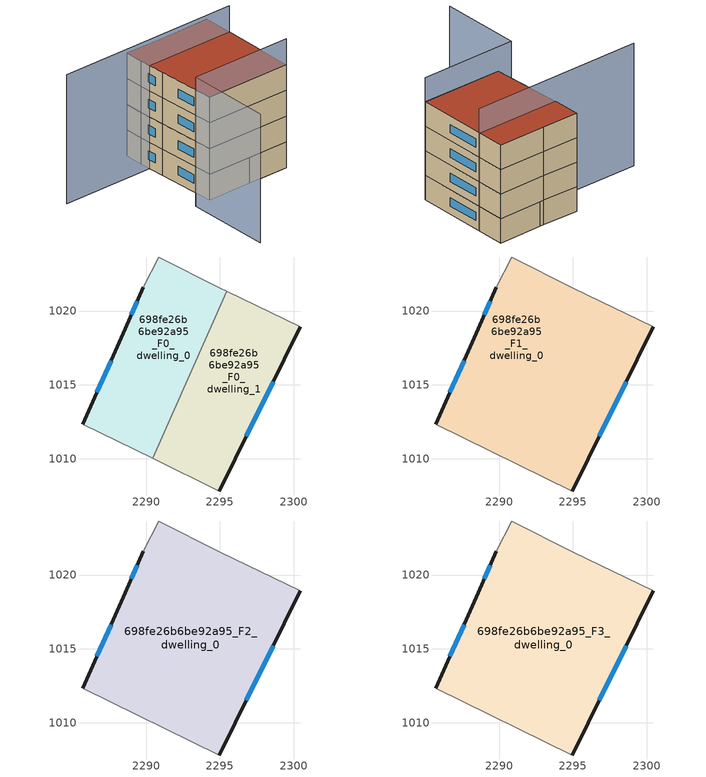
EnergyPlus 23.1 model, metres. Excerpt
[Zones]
698fe26b6be92a95_F0_dwelling_0
 floor ground (EU_floor_Construction): 2295.02,1021.55 2295.46,1021.34 2290.45,1010.03 2285.73,1012.36 2288.58,1018.79 2289.82,1021.62 2290.88,1023.66 z0
 wall outside (EU_wall_Construction): 2289.82,1021.62 2288.58,1018.79 2285.73,1012.36 z0:3
 wall adiabatic (EU_wall_Construction): 2295.46,1021.34 2295.02,1021.55 2290.88,1023.66 2289.82,1021.62 / 2285.73,1012.36 2290.45,1010.03 z0:3
 wall to 698fe26b6be92a95_F0_dwelling_1 (EU_wall_Construction): 2290.45,1010.03 2295.46,1021.34 z0:3
 window (EU_Window_Construction): 2287.63,1016.65 2286.68,1014.5 / 2289.41,1020.68 2289,1019.74 z1:2
698fe26b6be92a95_F0_dwelling_1
 floor ground (EU_floor_Construction): 2300.42,1018.92 2294.94,1007.82 2290.45,1010.03 2295.46,1021.34 z0
 wall outside (EU_wall_Construction): 2294.94,1007.82 2300.42,1018.92 z0:3
 wall adiabatic (EU_wall_Construction): 2290.45,1010.03 2294.94,1007.82 / 2300.42,1018.92 2295.46,1021.34 z0:3
 window (EU_Window_Construction): 2296.77,1011.52 2298.6,1015.22 z1:2
698fe26b6be92a95_F1_dwelling_0
 floor to 698fe26b6be92a95_F0_dwelling_0 (EU_floor_Construction): 2295.02,1021.55 2295.46,1021.34 2290.45,1010.03 2285.73,1012.36 2288.58,1018.79 2289.82,1021.62 2290.88,1023.66 z3
 floor to 698fe26b6be92a95_F0_dwelling_1 (EU_floor_Construction): 2300.42,1018.92 2294.94,1007.82 2290.45,1010.03 2295.46,1021.34 z3
 wall outside (EU_wall_Construction): 2289.82,1021.62 2288.58,1018.79 2285.73,1012.36 / 2294.94,1007.82 2300.42,1018.92 z3:6
 wall adiabatic (EU_wall_Construction): 2300.42,1018.92 2295.02,1021.55 2290.88,1023.66 2289.82,1021.62 / 2285.73,1012.36 2294.94,1007.82 z3:6
 window (EU_Window_Construction): 2289.41,1020.68 2289,1019.74 / 2296.77,1011.52 2298.6,1015.22 / 2287.63,1016.65 2286.68,1014.5 z4:5
698fe26b6be92a95_F2_dwelling_0
 floor to 698fe26b6be92a95_F1_dwelling_0 (EU_floor_Construction): 2300.42,1018.92 2294.94,1007.82 2285.73,1012.36 2288.58,1018.79 2289.82,1021.62 2290.88,1023.66 2295.02,1021.55 z6
 wall outside (EU_wall_Construction): 2289.82,1021.62 2288.58,1018.79 2285.73,1012.36 / 2294.94,1007.82 2300.42,1018.92 z6:9
 wall adiabatic (EU_wall_Construction): 2300.42,1018.92 2295.02,1021.55 2290.88,1023.66 2289.82,1021.62 / 2285.73,1012.36 2294.94,1007.82 z6:9
 window (EU_Window_Construction): 2289.41,1020.68 2289,1019.74 / 2296.77,1011.52 2298.6,1015.22 / 2287.63,1016.65 2286.68,1014.5 z7:8
698fe26b6be92a95_F3_dwelling_0
 floor to 698fe26b6be92a95_F2_dwelling_0 (EU_floor_Construction): 2300.42,1018.92 2294.94,1007.82 2285.73,1012.36 2288.58,1018.79 2289.82,1021.62 2290.88,1023.66 2295.02,1021.55 z9
 wall outside (EU_wall_Construction): 2289.82,1021.62 2288.58,1018.79 2285.73,1012.36 / 2294.94,1007.82 2300.42,1018.92 z9:12
 wall adiabatic (EU_wall_Construction): 2300.42,1018.92 2295.02,1021.55 2290.88,1023.66 2289.82,1021.62 / 2285.73,1012.36 2294.94,1007.82 z9:12
 window (EU_Window_Construction): 2289.41,1020.68 2289,1019.74 / 2296.77,1011.52 2298.6,1015.22 / 2287.63,1016.65 2286.68,1014.5 z10:11
 roof outside (EU_roof_Construction): 2294.94,1007.82 2300.42,1018.92 2295.02,1021.55 2290.88,1023.66 2289.82,1021.62 2288.58,1018.79 2285.73,1012.36 z12
shading: 2279.62,1004.18 2284.05,1013.18 / 2284.05,1013.18 2294.94,1007.82 / 2298.88,1015.8 2279.41,1025.43 z0:15
[Building]
EU S2 Campaign: North Axis=0; Terrain=City; Solar Distribution=FullExterior
[Site:Location]
Bologna: Latitude=44.5; Longitude=11.25; Time Zone=1; Elevation=37
[SizingPeriod:WeatherFileDays]
AnnualSizingPeriod: Begin Month=1; Begin Day of Month=1; End Month=12; End Day of Month=31; Day of Week for Start Day=Monday; Use Weather File Daylight Saving Period=No; Use Weather File Rain and Snow Indicators=No
[MATERIAL]
EU_InternalMass_Material: Roughness=MediumRough; Thickness=0.1; Conductivity=1; Density=1800; Specific Heat=900; Thermal Absorptance=0.9; Solar Absorptance=0.7; Visible Absorptance=0.7
[MATERIAL:NOMASS] Roughness=MediumRough; Thermal Absorptance=0.9; Solar Absorptance=0.7; Visible Absorptance=0.7
Name | Thermal Resistance
EU_wall_NoMass | 0.937881
EU_roof_NoMass | 0.548572
EU_floor_NoMass | 0.71348
[WINDOWMATERIAL:SIMPLEGLAZINGSYSTEM]
EU_Window_SimpleGlazing: UFactor=4.25633; Solar Heat Gain Coefficient=0.85; Visible Transmittance=0.85
[CONSTRUCTION]
EU_wall_Construction: EU_wall_NoMass
EU_roof_Construction: EU_roof_NoMass
EU_floor_Construction: EU_floor_NoMass
EU_InternalMass_Construction: EU_InternalMass_Material
EU_Window_Construction: EU_Window_SimpleGlazing
[ZONE] Type=1; Multiplier=1; Ceiling Height=autocalculate; Floor Area=autocalculate; Part of Total Floor Area=Yes
Name | Volume
698fe26b6be92a95_F0_dwelling_0 | 195.157
698fe26b6be92a95_F1_dwelling_0 | 390.305
698fe26b6be92a95_F2_dwelling_0; 698fe26b6be92a95_F3_dwelling_0 | 390.312
698fe26b6be92a95_F0_dwelling_1 | 195.149
[INTERNALMASS] Construction=EU_InternalMass_Construction
Name | Zone or ZoneList | Surface Area
698fe26b6be92a95_F0_dwelling_0_EU_InternalMass | 698fe26b6be92a95_F0_dwelling_0 | 65.0524
698fe26b6be92a95_F0_dwelling_1_EU_InternalMass | 698fe26b6be92a95_F0_dwelling_1 | 65.0497
698fe26b6be92a95_F1_dwelling_0_EU_InternalMass | 698fe26b6be92a95_F1_dwelling_0 | 130.104
698fe26b6be92a95_F2_dwelling_0_EU_InternalMass | 698fe26b6be92a95_F2_dwelling_0 | 130.104
698fe26b6be92a95_F3_dwelling_0_EU_InternalMass | 698fe26b6be92a95_F3_dwelling_0 | 130.104
[OTHEREQUIPMENT] Fuel Type=Electricity; Design Level Calculation Method=Watts/Area; Power per Zone Floor Area=1; Fraction Latent=0; Fraction Radiant=0; Fraction Lost=0; Carbon Dioxide Generation Rate=0; EndUse Subcategory=EU_Step8_InternalGains
Name | Zone or ZoneList or Space or SpaceList | Schedule
EU_Step8_InternalGain_698fe26b6be92a95_F0_dwelling_0_f000 | 698fe26b6be92a95_F0_dwelling_0 | EU_Step8_GainSchedule_698fe26b6be92a95_F0_dwelling_0_f000
EU_Step8_InternalGain_698fe26b6be92a95_F0_dwelling_1_f000 | 698fe26b6be92a95_F0_dwelling_1 | EU_Step8_GainSchedule_698fe26b6be92a95_F0_dwelling_1_f000
EU_Step8_InternalGain_698fe26b6be92a95_F1_dwelling_0_f000 | 698fe26b6be92a95_F1_dwelling_0 | EU_Step8_GainSchedule_698fe26b6be92a95_F1_dwelling_0_f000
EU_Step8_InternalGain_698fe26b6be92a95_F2_dwelling_0_f000 | 698fe26b6be92a95_F2_dwelling_0 | EU_Step8_GainSchedule_698fe26b6be92a95_F2_dwelling_0_f000
EU_Step8_InternalGain_698fe26b6be92a95_F3_dwelling_0_f000 | 698fe26b6be92a95_F3_dwelling_0 | EU_Step8_GainSchedule_698fe26b6be92a95_F3_dwelling_0_f000
[ZONEVENTILATION:DESIGNFLOWRATE] Schedule=EU_AlwaysOn; Design Flow Rate Calculation Method=AirChanges/Hour; Air Changes per Hour=0.687892; Ventilation Type=Natural; Fan Pressure Rise=0; Fan Total Efficiency=1; Constant Term Coefficient=1; Temperature Term Coefficient=0; Velocity Term Coefficient=0; Velocity Squared Term Coefficient=0; Minimum Indoor Temperature=-100; Maximum Indoor Temperature=100; Delta Temperature=-100; Minimum Outdoor Temperature=-100; Maximum Outdoor Temperature=100; Maximum Wind Speed=40
Name | Zone or ZoneList or Space or SpaceList
EU_ConstantAir_698fe26b6be92a95_F0_dwelling_0 | 698fe26b6be92a95_F0_dwelling_0
EU_ConstantAir_698fe26b6be92a95_F0_dwelling_1 | 698fe26b6be92a95_F0_dwelling_1
EU_ConstantAir_698fe26b6be92a95_F1_dwelling_0 | 698fe26b6be92a95_F1_dwelling_0
EU_ConstantAir_698fe26b6be92a95_F2_dwelling_0 | 698fe26b6be92a95_F2_dwelling_0
EU_ConstantAir_698fe26b6be92a95_F3_dwelling_0 | 698fe26b6be92a95_F3_dwelling_0
[HVACTEMPLATE:THERMOSTAT] Constant Heating Setpoint=20; Constant Cooling Setpoint=50
EU_HeatOnly_698fe26b6be92a95_F0_dwelling_0; EU_HeatOnly_698fe26b6be92a95_F0_dwelling_1; EU_HeatOnly_698fe26b6be92a95_F1_dwelling_0; EU_HeatOnly_698fe26b6be92a95_F2_dwelling_0; EU_HeatOnly_698fe26b6be92a95_F3_dwelling_0
[HVACTEMPLATE:ZONE:IDEALLOADSAIRSYSTEM] System Availability Schedule=EU_AlwaysOn; Maximum Heating Supply Air Temperature=50; Minimum Cooling Supply Air Temperature=13; Maximum Heating Supply Air Humidity Ratio=0.0156; Minimum Cooling Supply Air Humidity Ratio=0.0077; Heating Limit=NoLimit; Cooling Limit=NoLimit; Heating Availability Schedule=EU_AlwaysOn; Cooling Availability Schedule=EU_CoolingOff; Dehumidification Control Type=ConstantSensibleHeatRatio; Cooling Sensible Heat Ratio=0.7; Dehumidification Setpoint=60; Humidification Control Type=None; Humidification Setpoint=30; Outdoor Air Method=None; Outdoor Air Flow Rate per Person=0.00944; Outdoor Air Flow Rate per Zone Floor Area=0; Outdoor Air Flow Rate per Zone=0; Demand Controlled Ventilation Type=None; Outdoor Air Economizer Type=NoEconomizer; Heat Recovery Type=None; Sensible Heat Recovery Effectiveness=0.7; Latent Heat Recovery Effectiveness=0.65
Name | Template Thermostat
698fe26b6be92a95_F0_dwelling_0 | EU_HeatOnly_698fe26b6be92a95_F0_dwelling_0
698fe26b6be92a95_F0_dwelling_1 | EU_HeatOnly_698fe26b6be92a95_F0_dwelling_1
698fe26b6be92a95_F1_dwelling_0 | EU_HeatOnly_698fe26b6be92a95_F1_dwelling_0
698fe26b6be92a95_F2_dwelling_0 | EU_HeatOnly_698fe26b6be92a95_F2_dwelling_0
698fe26b6be92a95_F3_dwelling_0 | EU_HeatOnly_698fe26b6be92a95_F3_dwelling_0
[SIZING:ZONE] Zone Cooling Design Supply Air Temperature Input Method=SupplyAirTemperature; Zone Cooling Design Supply Air Temperature=13; Zone Heating Design Supply Air Temperature Input Method=SupplyAirTemperature; Zone Heating Design Supply Air Temperature=50; Zone Cooling Design Supply Air Humidity Ratio=0.008; Zone Heating Design Supply Air Humidity Ratio=0.008; Cooling Design Air Flow Method=DesignDay; Cooling Design Air Flow Rate=0; Cooling Minimum Air Flow per Zone Floor Area=0.000762; Cooling Minimum Air Flow=0; Cooling Minimum Air Flow Fraction=0.2; Heating Design Air Flow Method=DesignDay; Heating Design Air Flow Rate=0; Heating Maximum Air Flow per Zone Floor Area=0.002032; Heating Maximum Air Flow=0.141576; Heating Maximum Air Flow Fraction=0.3; Account for Dedicated Outdoor Air System=No; Dedicated Outdoor Air System Control Strategy=NeutralSupplyAir; Dedicated Outdoor Air Low Setpoint Temperature for Design=autosize; Dedicated Outdoor Air High Setpoint Temperature for Design=autosize; Zone Load Sizing Method=Sensible Load Only No Latent Load; Zone Latent Cooling Design Supply Air Humidity Ratio Input Method=HumidityRatioDifference; Zone Cooling Design Supply Air Humidity Ratio Difference=0.005; Zone Latent Heating Design Supply Air Humidity Ratio Input Method=HumidityRatioDifference; Zone Humidification Design Supply Air Humidity Ratio Difference=0.005
698fe26b6be92a95_F0_dwelling_0; 698fe26b6be92a95_F0_dwelling_1; 698fe26b6be92a95_F1_dwelling_0; 698fe26b6be92a95_F2_dwelling_0; 698fe26b6be92a95_F3_dwelling_0
[SCHEDULE:CONSTANT]
Name | Hourly Value
EU_AlwaysOn | 1
EU_CoolingOff | 0
[SCHEDULE:FILE] Column Number=1; Rows to Skip at Top=0; Number of Hours of Data=8760; Column Separator=Comma; Interpolate to Timestep=No; Minutes per Item=60; Adjust Schedule for Daylight Savings=Yes
Name | File
EU_Step8_GainSchedule_698fe26b6be92a95_F0_dwelling_0_f000 | ../../schedules/698fe26b6be92a95/698fe26b6be92a95_F0_dwelling_0_f000_gain.csv
EU_Step8_GainSchedule_698fe26b6be92a95_F0_dwelling_1_f000 | ../../schedules/698fe26b6be92a95/698fe26b6be92a95_F0_dwelling_1_f000_gain.csv
EU_Step8_GainSchedule_698fe26b6be92a95_F1_dwelling_0_f000 | ../../schedules/698fe26b6be92a95/698fe26b6be92a95_F1_dwelling_0_f000_gain.csv
EU_Step8_GainSchedule_698fe26b6be92a95_F2_dwelling_0_f000 | ../../schedules/698fe26b6be92a95/698fe26b6be92a95_F2_dwelling_0_f000_gain.csv
EU_Step8_GainSchedule_698fe26b6be92a95_F3_dwelling_0_f000 | ../../schedules/698fe26b6be92a95/698fe26b6be92a95_F3_dwelling_0_f000_gain.csv
